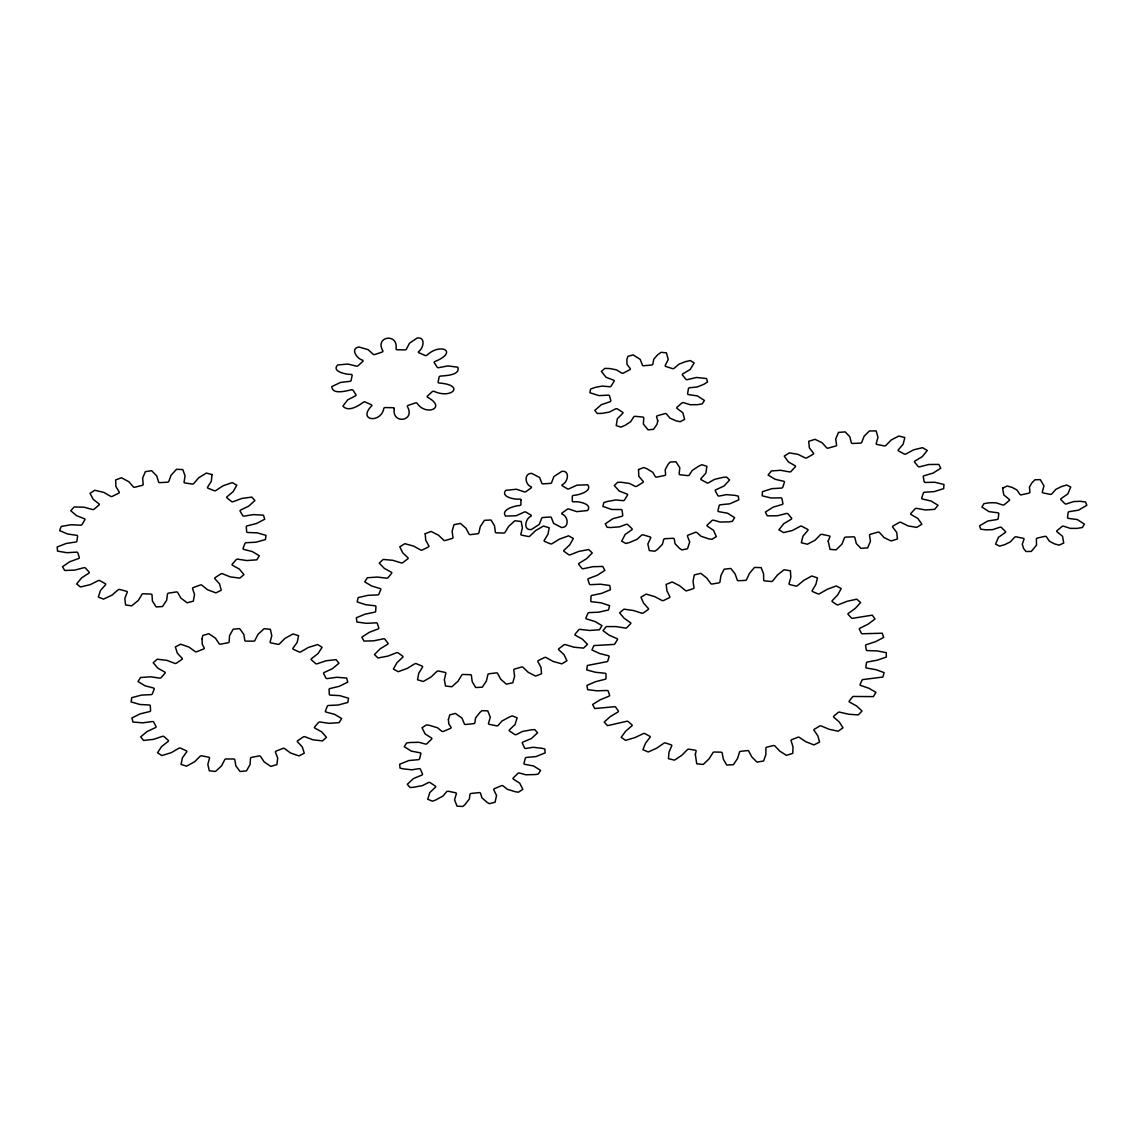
<?xml version="1.0" encoding="UTF-8"?>
<svg xmlns="http://www.w3.org/2000/svg" width="1144" height="1144" viewBox="0 0 1144 1144"><rect width="100%" height="100%" fill="white"/><g stroke="black" fill="none" stroke-linecap="round" stroke-linejoin="round"><path stroke-width="1.5" d="M425.182 533.719L425.725 540.168L428.757 545.745A1.43 0.929 -7 0 1 428.242 547.061L422.393 549.935A1.43 0.929 -7 0 1 420.406 549.849L413.642 546.103L404.862 543.686L399.785 546.789L402.688 552.795L407.75 557.586A1.43 0.929 -7 0 1 407.707 558.915L402.931 562.548A1.43 0.929 -7 0 1 400.915 562.791L392.807 560.317L383.168 559.43L379.25 563.163L384.327 568.396L391.119 572.114A1.43 0.929 -7 0 1 391.577 573.373L388.131 577.563A1.43 0.929 -7 0 1 386.214 578.106L377.22 577.062L367.296 577.749L364.75 581.896L371.728 586.028L379.865 588.474A1.43 0.929 -7 0 1 380.766 589.603L378.878 594.108A1.43 0.929 -7 0 1 377.162 594.923L367.825 595.352L358.172 597.583L357.157 601.916L365.622 604.704L374.617 605.734A1.43 0.929 -7 0 1 375.933 606.649L375.69 611.211A1.43 0.929 -7 0 1 374.288 612.254L365.122 614.142L356.327 617.774L356.899 622.021L366.352 623.323L375.704 622.865A1.43 0.929 -7 0 1 377.334 623.523L378.764 627.87A1.43 0.929 -7 0 1 377.734 629.086L369.312 632.317L361.861 637.151L363.978 641.083L373.888 640.812L383.026 638.895A1.43 0.929 -7 0 1 384.899 639.253L387.916 643.142A1.43 0.929 -7 0 1 387.344 644.444L380.123 648.848L374.46 654.582L378.006 657.972L387.787 656.141L396.196 652.881A1.43 0.929 -7 0 1 398.198 652.924L402.616 656.113A1.43 0.929 -7 0 1 402.516 657.442L396.925 662.748L393.379 669.068L398.155 671.7L407.235 668.425L414.428 664.006A1.43 0.929 -7 0 1 416.43 663.734L422.007 666.051A1.43 0.929 -7 0 1 422.393 667.324L418.761 673.215L417.531 679.765L423.251 681.495L431.102 676.962L436.665 671.642A1.43 0.929 -7 0 1 438.567 671.056L444.959 672.372A1.43 0.929 -7 0 1 445.817 673.501L444.344 679.65L445.517 686.028L451.851 686.757L458.015 681.223L461.604 675.317A1.43 0.929 -7 0 1 463.291 674.474L470.155 674.688A1.43 0.929 -7 0 1 471.414 675.632L472.2 681.681L475.704 687.515L482.267 687.201L486.4 680.995L487.83 674.846A1.43 0.929 -7 0 1 489.189 673.773L496.11 672.901A1.43 0.929 -7 0 1 497.712 673.587L500.7 679.178L506.32 684.141L512.755 682.811L514.614 676.29L513.785 670.241A1.43 0.929 -7 0 1 514.757 669.011L521.321 667.081A1.43 0.929 -7 0 1 523.18 667.481L528.199 672.3L535.606 676.09L541.541 673.802L540.998 667.352L537.966 661.775A1.43 0.929 -7 0 1 538.481 660.46L544.329 657.6A1.43 0.929 -7 0 1 546.317 657.671L553.081 661.432L561.861 663.849L566.938 660.746L564.035 654.726L558.973 649.935A1.43 0.929 -7 0 1 559.016 648.605L563.806 644.973A1.43 0.929 -7 0 1 565.808 644.73L573.931 647.204L583.554 648.105L587.473 644.358L582.396 639.138L575.604 635.406A1.43 0.929 -7 0 1 575.16 634.148L578.592 629.958A1.43 0.929 -7 0 1 580.508 629.414L589.503 630.458L599.427 629.772L601.973 625.625L594.994 621.492L586.858 619.047A1.43 0.929 -7 0 1 585.957 617.932L587.844 613.413A1.43 0.929 -7 0 1 589.56 612.598L598.898 612.169L608.551 609.952L609.566 605.619L601.101 602.817L592.106 601.801A1.43 0.929 -7 0 1 590.79 600.886L591.033 596.324A1.43 0.929 -7 0 1 592.449 595.28L601.601 593.378L610.395 589.761L609.823 585.499L600.371 584.198L591.019 584.655A1.43 0.929 -7 0 1 589.389 583.998L587.959 579.65A1.43 0.929 -7 0 1 588.988 578.435L597.411 575.203L604.861 570.37L602.745 566.452L592.835 566.709L583.697 568.639A1.43 0.929 -7 0 1 581.824 568.268L578.807 564.392A1.43 0.929 -7 0 1 579.379 563.077L586.6 558.687L592.263 552.938L588.717 549.563L578.936 551.379L570.527 554.654A1.43 0.929 -7 0 1 568.525 554.597L564.106 551.408A1.43 0.929 -7 0 1 564.207 550.078L569.798 544.773L573.344 538.452L568.568 535.821L559.487 539.096L552.295 543.514A1.43 0.929 -7 0 1 550.293 543.786L544.716 541.469A1.43 0.929 -7 0 1 544.329 540.197L547.962 534.305L549.192 527.77L543.471 526.04L535.621 530.573L530.058 535.892A1.43 0.929 -7 0 1 528.171 536.464L521.764 535.163A1.43 0.929 -7 0 1 520.906 534.019L522.379 527.87L521.206 521.492L514.871 520.763L508.708 526.297L505.119 532.203A1.43 0.929 -7 0 1 503.431 533.047L496.567 532.832A1.43 0.929 -7 0 1 495.309 531.888L494.523 525.84L491.033 520.005L484.455 520.32L480.323 526.526L478.907 532.675A1.43 0.929 -7 0 1 477.534 533.747L470.613 534.62A1.43 0.929 -7 0 1 469.011 533.933L466.023 528.342L460.403 523.38L453.968 524.724L452.109 531.245L452.952 537.28A1.43 0.929 -7 0 1 451.98 538.509L445.402 540.44A1.43 0.929 -7 0 1 443.543 540.039L438.524 535.235L431.116 531.431L425.182 533.719M657.771 420.892L656.985 424.338L653.51 429.329L648.019 429.829L643.357 424.024L643.757 418.003A1.43 0.929 -7 0 0 642.513 417.045L635.506 416.344A1.43 0.929 -7 0 0 633.662 417.002L630.659 421.693L625.225 425.282L620.935 427.127L616.216 425.611L617.36 418.733L622.636 413.456A1.43 0.929 -7 0 0 622.45 412.14L617.546 409.009A1.43 0.929 -7 0 0 615.558 408.923L609.337 412.069L602.116 413.37L597.239 413.484L594.794 410.424L601.358 404.647L609.852 401.787A1.43 0.929 -7 0 0 610.782 400.557L609.538 395.967A1.43 0.929 -7 0 0 608.036 395.18L598.884 395.609L589.932 392.721L590.547 389.089L595.023 387.458L602.216 386.071L609.466 386.715A1.43 0.929 -7 0 0 611.225 385.943L614.028 381.367A1.43 0.929 -7 0 0 613.499 380.123L605.991 377.234L601.372 371.428L604.833 368.382L609.681 368.525L616.459 369.855L621.607 373.03A1.43 0.929 -7 0 0 623.623 372.958L629.586 369.841A1.43 0.929 -7 0 0 630.201 368.54L626.998 364.364L626.841 359.573L627.884 356.37L633.118 354.869L640.211 359.388L642.413 365.065A1.43 0.929 -7 0 0 644.043 365.722L651.279 365.05A1.43 0.929 -7 0 0 652.838 364.107L653.782 359.187L657.614 354.826L661.075 352.323L666.409 352.852L668.239 359.459L665.279 365.351A1.43 0.929 -7 0 0 666.008 366.523L672.229 368.525A1.43 0.929 -7 0 0 674.231 368.225L679.021 364.149L685.628 361.59L690.404 360.575L694.136 362.963L690.118 369.555L682.939 373.802A1.43 0.929 -7 0 0 682.553 375.118L685.756 379.15A1.43 0.929 -7 0 0 687.573 379.593L696.453 377.491L706.563 378.507L707.507 381.996L703.789 384.341L697.254 386.972L689.803 387.73A1.43 0.929 -7 0 0 688.402 388.774L687.601 393.55A1.43 0.929 -7 0 0 688.645 394.608L697.339 395.896L704.404 400.429L702.273 403.903L697.425 404.676L690.132 404.704L683.683 402.717A1.43 0.929 -7 0 0 681.71 403.16L677.148 407.164A1.43 0.929 -7 0 0 677.105 408.479L682.839 412.755L684.627 419.362L680.094 421.736L675.661 420.692L669.926 418.103L666.509 413.999A1.43 0.929 -7 0 0 664.607 413.699L657.728 415.658A1.43 0.929 -7 0 0 656.599 416.831L657.771 420.892M695.323 754.311L696.739 763.82L703.26 764.435L709.094 758.829L712.841 752.881A1.43 0.929 -7 0 1 714.499 752.023L720.906 752.166A1.43 0.929 -7 0 1 722.179 753.109L723.323 759.173L726.669 765.007L733.39 764.707L737.508 758.558L739.439 752.366A1.43 0.929 -7 0 1 740.826 751.322L747.289 750.607A1.43 0.929 -7 0 1 748.848 751.336L751.851 756.985L756.999 762.133L763.634 760.96L765.865 754.511L765.894 748.333A1.43 0.929 -7 0 1 766.966 747.132L773.215 745.602A1.43 0.929 -7 0 1 775.003 746.088L779.75 751.093L786.471 755.34L792.763 753.324L793.021 746.86L791.147 740.926A1.43 0.929 -7 0 1 791.862 739.639L797.64 737.337A1.43 0.929 -7 0 1 799.584 737.565L805.862 741.741L813.913 744.901L819.59 742.127L817.86 735.907L814.156 730.473A1.43 0.929 -7 0 1 814.471 729.143L819.562 726.168A1.43 0.929 -7 0 1 821.564 726.125L829.143 729.286L838.166 731.231L842.999 727.827L839.353 722.093L833.99 717.388A1.43 0.929 -7 0 1 833.89 716.072L838.066 712.54A1.43 0.929 -7 0 1 840.068 712.24L848.619 714.242L858.257 714.914L862.047 711.01L856.627 706.005L849.82 702.216A1.43 0.929 -7 0 1 849.306 700.972L852.409 697.025A1.43 0.929 -7 0 1 854.325 696.467L873.358 696.61L875.946 692.363L868.997 688.288L861.003 685.556A1.43 0.929 -7 0 1 860.116 684.441L862.004 680.251A1.43 0.929 -7 0 1 863.749 679.464L882.839 677.048L884.14 672.629L875.918 669.655L867.081 668.125A1.43 0.929 -7 0 1 865.851 667.167L866.451 662.891A1.43 0.929 -7 0 1 867.953 661.904L877.248 660.188L886.328 657.056L886.271 652.652L877.133 650.907L867.81 650.607A1.43 0.929 -7 0 1 866.28 649.849L865.565 645.688A1.43 0.929 -7 0 1 866.766 644.544L875.56 641.655L883.683 637.437L882.267 633.233L863.148 633.733A1.43 0.929 -7 0 1 861.389 633.204L859.401 629.314A1.43 0.929 -7 0 1 860.259 628.056L868.153 624.123L875.003 619.004L872.3 615.157L853.31 618.189A1.43 0.929 -7 0 1 851.379 617.917L848.19 614.457A1.43 0.929 -7 0 1 848.662 613.141L855.369 608.322L860.645 602.502L856.756 599.17L847.161 601.301L838.681 604.604A1.43 0.929 -7 0 1 836.664 604.618L832.403 601.73A1.43 0.929 -7 0 1 832.474 600.4L837.708 594.88L841.197 588.602L836.293 585.942L827.326 589.26L819.848 593.564A1.43 0.929 -7 0 1 817.846 593.836L812.698 591.634A1.43 0.929 -7 0 1 812.354 590.347L815.901 584.369L817.459 577.892L811.725 575.99L803.774 580.38L797.611 585.485A1.43 0.929 -7 0 1 795.681 586.014L789.846 584.598A1.43 0.929 -7 0 1 789.117 583.411L790.833 577.219L790.404 570.799L784.083 569.741L777.462 575.003L772.858 580.723A1.43 0.929 -7 0 1 771.099 581.481L764.821 580.895A1.43 0.929 -7 0 1 763.72 579.865L763.534 573.702L761.132 567.61L754.468 567.453L749.477 573.358L746.617 579.45A1.43 0.929 -7 0 1 745.087 580.423L738.624 580.694A1.43 0.929 -7 0 1 737.208 579.865L735.12 573.973L730.844 568.468L724.138 569.197L720.934 575.532L719.962 581.738A1.43 0.929 -7 0 1 718.718 582.882L712.326 583.998A1.43 0.929 -7 0 1 710.653 583.383L706.763 578.035L700.786 573.316L694.294 574.917L693.035 581.409L693.965 587.487A1.43 0.929 -7 0 1 693.078 588.745L687.029 590.676A1.43 0.929 -7 0 1 685.156 590.304L679.607 585.699L672.186 581.981L666.165 584.384L666.909 590.762L669.712 596.467A1.43 0.929 -7 0 1 669.197 597.783L663.734 600.443A1.43 0.929 -7 0 1 661.747 600.343L654.783 596.668L646.203 594.093L640.926 597.197L643.629 603.203L648.176 608.293A1.43 0.929 -7 0 1 648.076 609.623L643.414 612.898A1.43 0.929 -7 0 1 641.398 613.07L633.29 610.481L623.923 609.166L619.576 612.841L624.138 618.232L630.258 622.508A1.43 0.929 -7 0 1 630.558 623.795L626.912 627.556A1.43 0.929 -7 0 1 624.939 627.984L616.03 626.583L606.234 626.569L603.017 630.659L609.237 635.235L616.688 638.495A1.43 0.929 -7 0 1 617.388 639.696L614.886 643.786A1.43 0.929 -7 0 1 613.041 644.458L593.879 645.588L591.92 649.949L599.556 653.496L608.007 655.641A1.43 0.929 -7 0 1 609.08 656.685L607.822 660.932A1.43 0.929 -7 0 1 606.191 661.818L587.358 665.465L586.729 669.898L595.466 672.286L604.59 673.201A1.43 0.929 -7 0 1 605.977 674.059L606.034 678.306A1.43 0.929 -7 0 1 604.676 679.379L595.581 681.681L586.929 685.385L587.673 689.703L597.139 690.819L606.563 690.49A1.43 0.929 -7 0 1 608.222 691.133L609.566 695.18A1.43 0.929 -7 0 1 608.537 696.381L600.157 699.813L592.621 704.504L594.694 708.551L613.842 706.777A1.43 0.929 -7 0 1 615.701 707.178L618.303 710.867A1.43 0.929 -7 0 1 617.646 712.169L610.295 716.573L604.204 722.064L607.521 725.668L626.154 721.421A1.43 0.929 -7 0 1 628.127 721.549L631.874 724.738A1.43 0.929 -7 0 1 631.602 726.068L625.596 731.259L621.192 737.337L625.611 740.354L634.934 737.608L642.971 733.79A1.43 0.929 -7 0 1 644.987 733.647L649.706 736.207A1.43 0.929 -7 0 1 649.849 737.522L645.445 743.3L642.899 749.706L648.248 751.994L656.742 748.133L663.606 743.4A1.43 0.929 -7 0 1 665.579 742.999L671.099 744.816A1.43 0.929 -7 0 1 671.642 746.06L668.997 752.18L668.425 758.658L674.488 760.145L681.795 755.297L687.215 749.849A1.43 0.929 -7 0 1 689.074 749.206L695.166 750.221A1.43 0.929 -7 0 1 696.081 751.322L695.323 754.311M520.949 500.042L520.92 504.318A1.43 0.929 -7 0 1 519.776 505.491C515.158 505.677 500.457 509.538 505.548 516.087L516.259 515.744L524.109 512.112A1.43 0.929 -7 0 1 526.083 512.212L530.673 514.929A1.43 0.929 -7 0 1 531.03 516.201C525.425 518.218 522.736 530.616 531.345 529.558L539.353 524.309L541.584 518.361A1.43 0.929 -7 0 1 543.243 517.488L549.763 517.045A1.43 0.929 -7 0 1 551.422 517.689L553.582 523.351L561.532 527.513C569.598 527.727 568.196 516.015 562.004 514.099A1.43 0.929 -7 0 1 562.376 512.784L567.009 509.438A1.43 0.929 -7 0 1 568.997 509.066L576.79 511.64L587.53 510.539C592.978 503.803 577.777 501.029 573.416 501.844A1.43 0.929 -7 0 1 572.286 500.843L572.3 496.567A1.43 0.929 -7 0 1 573.459 495.395C578.077 495.209 592.764 491.348 587.687 484.799L576.962 485.142L569.126 488.774A1.43 0.929 -7 0 1 567.138 488.674L562.548 485.957A1.43 0.929 -7 0 1 562.19 484.684C567.796 482.668 570.498 470.27 561.89 471.328L553.882 476.576L551.651 482.525A1.43 0.929 -7 0 1 549.978 483.397L543.457 483.841A1.43 0.929 -7 0 1 541.813 483.197L539.653 477.534L531.703 473.373C523.637 473.158 525.039 484.87 531.216 486.786A1.43 0.929 -7 0 1 530.845 488.102L526.226 491.448A1.43 0.929 -7 0 1 524.238 491.82L516.43 489.246L505.705 490.347C500.257 497.082 515.458 499.856 519.805 499.041A1.43 0.929 -7 0 1 520.949 500.042M394.251 408.565C391.663 424.81 415.916 421.278 407.35 406.535A1.43 0.929 -7 0 1 408.351 405.319L415.158 403.017A1.43 0.929 -7 0 1 417.088 403.246C425.797 416.516 447.39 407.965 427.599 397.268A1.43 0.929 -7 0 1 427.584 395.938L432.089 391.82A1.43 0.929 -7 0 1 434.048 391.362C452.023 399.428 465.293 384.913 439.153 383.026A1.43 0.929 -7 0 1 438.123 381.953L439.11 377.105A1.43 0.929 -7 0 1 440.569 376.09C445.802 375.589 460.431 375.246 457.829 367.21L447.919 365.908L438.896 367.624A1.43 0.929 -7 0 1 437.137 367.095L434.348 362.834A1.43 0.929 -7 0 1 434.906 361.533C458.916 351.766 440.583 342.328 426.912 355.212A1.43 0.929 -7 0 1 424.896 355.369L419.076 352.824A1.43 0.929 -7 0 1 418.59 351.58C423.452 348.734 426.068 336.45 417.088 338.052L409.495 343.214L406.42 349.092A1.43 0.929 -7 0 1 404.676 349.892L397.397 349.749A1.43 0.929 -7 0 1 395.996 348.891C398.584 332.647 374.331 336.179 382.882 350.908A1.43 0.929 -7 0 1 381.896 352.137L375.089 354.44A1.43 0.929 -7 0 1 373.158 354.211L368.011 349.606L358.973 347.032C349.578 348.419 357.357 359.159 362.634 360.188A1.43 0.929 -7 0 1 362.662 361.518L358.158 365.637A1.43 0.929 -7 0 1 356.199 366.094L347.948 364.049L337.68 364.965C331.031 371.643 346.675 374.546 351.094 374.431A1.43 0.929 -7 0 1 352.123 375.504L351.137 380.351A1.43 0.929 -7 0 1 349.678 381.367L340.54 382.439L331.789 386.586C332.232 395.009 345.988 390.933 351.351 389.832A1.43 0.929 -7 0 1 353.11 390.347L355.898 394.623A1.43 0.929 -7 0 1 355.326 395.924L347.747 399.828L342.857 406.091C348.291 412.312 358.115 406.12 363.334 402.245A1.43 0.929 -7 0 1 365.351 402.087L371.156 404.633A1.43 0.929 -7 0 1 371.643 405.877C357.028 420.835 381.066 423.781 383.826 408.365A1.43 0.929 -7 0 1 385.571 407.564L392.85 407.707A1.43 0.929 -7 0 1 394.251 408.565M828.184 541.112L830.015 549.363L836.049 549.835L842.013 544.072L844.344 538.052A1.43 0.929 -7 0 1 845.931 537.122L853.395 536.836A1.43 0.929 -7 0 1 854.854 537.637L856.327 543.514L860.903 548.376L867.624 547.89L870.427 541.341L869.569 535.378A1.43 0.929 -7 0 1 870.641 534.177L877.763 532.217A1.43 0.929 -7 0 1 879.607 532.618L884.112 537.58L891.119 540.955L897.439 538.981L896.753 532.432L892.806 527.241A1.43 0.929 -7 0 1 893.221 525.911L899.155 522.536A1.43 0.929 -7 0 1 901.172 522.479L908.15 525.94L916.759 527.384L921.892 524.181L917.803 518.418L911.239 514.628A1.43 0.929 -7 0 1 910.953 513.341L914.986 508.951A1.43 0.929 -7 0 1 916.93 508.436L925.553 509.981L934.705 509.337L938.051 505.276L931.044 501L922.665 499.07A1.43 0.929 -7 0 1 921.706 497.969L923.351 493.093A1.43 0.929 -7 0 1 924.981 492.192L934.205 491.62L943.671 488.617L943.972 484.541L943.156 484.269L934.891 482.267L925.682 482.425A1.43 0.929 -7 0 1 924.18 481.653L923.237 476.876A1.43 0.929 -7 0 1 924.352 475.689L933.075 473.087L940.754 468.239L938.909 464.493L937.98 464.421L928.856 464.493L919.962 466.723A1.43 0.929 -7 0 1 918.089 466.366L914.671 462.262A1.43 0.929 -7 0 1 915.143 460.932L922.307 456.613L927.255 450.493L922.55 447.676L913.684 449.806L906.162 453.839A1.43 0.929 -7 0 1 904.146 453.939L898.655 451.008A1.43 0.929 -7 0 1 898.44 449.706L903.174 444.172L904.818 437.523L898.755 436.05L891.205 439.982L885.956 445.331A1.43 0.929 -7 0 1 884.04 445.874L877.162 444.473A1.43 0.929 -7 0 1 876.261 443.357L877.991 437.294L876.132 430.916L869.44 430.959L864.12 436.207L861.789 442.227A1.43 0.929 -7 0 1 860.202 443.157L852.752 443.443A1.43 0.929 -7 0 1 851.293 442.642L849.82 436.779L845.244 431.903L838.523 432.389L835.706 438.953L836.564 444.902A1.43 0.929 -7 0 1 835.506 446.103L828.385 448.062A1.43 0.929 -7 0 1 826.526 447.661L822.035 442.699L815.014 439.339L808.708 441.298L809.38 447.847L813.341 453.038A1.43 0.929 -7 0 1 812.926 454.368L806.992 457.743A1.43 0.929 -7 0 1 804.976 457.8L797.983 454.34L789.389 452.895L784.241 456.098L788.33 461.861L794.908 465.651A1.43 0.929 -7 0 1 795.194 466.938L791.147 471.328A1.43 0.929 -7 0 1 789.217 471.843L780.594 470.298L771.428 470.942L768.082 475.003L775.089 479.279L783.483 481.209A1.43 0.929 -7 0 1 784.426 482.31L782.782 487.201A1.43 0.929 -7 0 1 781.166 488.088L771.928 488.66L762.476 491.663L762.176 495.738L762.976 496.01L771.256 498.012L780.451 497.854A1.43 0.929 -7 0 1 781.953 498.627L782.896 503.417A1.43 0.929 -7 0 1 781.781 504.59L773.058 507.192L765.393 512.04L767.224 515.787L768.167 515.858L777.276 515.787L786.185 513.556A1.43 0.929 -7 0 1 788.059 513.928L791.476 518.032A1.43 0.929 -7 0 1 791.004 519.347L783.84 523.666L778.878 529.786L783.583 532.603L792.449 530.473L799.985 526.44A1.43 0.929 -7 0 1 802.001 526.34L807.478 529.272A1.43 0.929 -7 0 1 807.707 530.573L802.974 536.107L801.329 542.756L807.392 544.229L814.928 540.297L820.176 534.949A1.43 0.929 -7 0 1 822.107 534.405L828.985 535.807A1.43 0.929 -7 0 1 829.886 536.936L828.184 541.112M212.04 474.56L211.34 481.166L207.693 487.001A1.43 0.929 -7 0 0 208.137 488.259L214.1 490.633A1.43 0.929 -7 0 0 216.102 490.361L222.994 485.814L232.246 482.611L236.808 485.199L233.19 491.577L227.198 496.639A1.43 0.929 -7 0 0 227.041 497.969L231.474 501.472A1.43 0.929 -7 0 0 233.462 501.587L241.87 498.441L251.852 497.097L254.912 500.543L248.706 506.134L240.883 509.952A1.43 0.929 -7 0 0 240.154 511.239L242.671 515.558A1.43 0.929 -7 0 0 244.444 516.058L253.625 514.6L263.463 515.215L264.736 519.219L256.47 523.523L247.533 525.768A1.43 0.929 -7 0 0 246.275 526.898L246.661 531.66A1.43 0.929 -7 0 0 248.076 532.503L257.228 532.847L266.023 535.378L265.408 539.582L255.827 542.227L246.561 542.699A1.43 0.929 -7 0 0 244.902 543.557L243.1 548.333A1.43 0.929 -7 0 0 244.029 549.435L252.323 551.58L259.316 555.784L256.857 559.816L246.832 560.56L238.052 559.216A1.43 0.929 -7 0 0 236.122 559.731L232.318 564.092A1.43 0.929 -7 0 0 232.675 565.379L239.382 569.097L243.944 574.631L239.854 578.12L230.259 576.891L222.765 573.859A1.43 0.929 -7 0 0 220.735 573.988L215.258 577.563A1.43 0.929 -7 0 0 215.015 578.893L219.534 583.883L221.264 590.232L215.916 592.878L207.607 589.789L202.045 585.328A1.43 0.929 -7 0 0 200.114 585.07L193.45 587.515A1.43 0.929 -7 0 0 192.621 588.788L194.552 594.594L193.293 601.201L187.158 602.774L180.866 598.097L177.735 592.606A1.43 0.929 -7 0 0 176.076 591.977L168.811 593.092A1.43 0.929 -7 0 0 167.482 594.179L166.638 600.285L162.505 606.563L156.142 606.921L152.424 601.072L152.009 595.037A1.43 0.929 -7 0 0 150.751 594.093L143.543 593.779A1.43 0.929 -7 0 0 141.827 594.594L138.31 600.457L131.66 605.848L125.625 604.962L124.81 598.469L127.156 592.42A1.43 0.929 -7 0 0 126.412 591.248L119.891 589.517A1.43 0.929 -7 0 0 117.946 589.989L112.04 595.094L103.489 599.127L98.298 597.054L100.486 590.49L105.362 584.984A1.43 0.929 -7 0 0 105.205 583.669L99.957 580.709A1.43 0.929 -7 0 0 97.941 580.78L90.204 584.67L80.48 586.972L76.619 583.926L81.596 577.863L88.574 573.373A1.43 0.929 -7 0 0 89.032 572.057L85.514 568.096A1.43 0.929 -7 0 0 83.612 567.781L74.703 570.112L64.693 570.484L62.505 566.723L69.813 561.718L78.292 558.644A1.43 0.929 -7 0 0 79.293 557.428L77.835 552.838A1.43 0.929 -7 0 0 76.219 552.152L66.953 552.709L57.529 551.122L57.2 546.975L66.209 543.457L75.418 542.084A1.43 0.929 -7 0 0 76.905 541.083L77.606 536.264A1.43 0.929 -7 0 0 76.433 535.278L67.61 534.019L59.631 530.601L61.19 526.454L71.085 524.738L80.209 525.182A1.43 0.929 -7 0 0 82.039 524.481L84.856 519.862A1.43 0.929 -7 0 0 84.213 518.661L76.634 515.687L70.785 510.767L74.103 506.964L84.027 507.207L92.249 509.423A1.43 0.929 -7 0 0 94.251 509.094L98.942 505.076A1.43 0.929 -7 0 0 98.885 503.76L93.222 499.356L90.033 493.35L94.795 490.247L103.861 492.421L110.468 496.224A1.43 0.929 -7 0 0 112.455 496.281L118.604 493.236A1.43 0.929 -7 0 0 119.133 491.92L115.887 486.472L115.644 479.922L121.45 477.777L128.829 481.71L133.233 486.743A1.43 0.929 -7 0 0 135.049 487.187L142.085 485.385A1.43 0.929 -7 0 0 143.172 484.198L142.628 478.163L145.359 471.657L151.666 470.684L156.728 476.004L158.53 481.824A1.43 0.929 -7 0 0 160.003 482.625L167.324 482.225A1.43 0.929 -7 0 0 168.854 481.252L171.071 475.203L176.519 469.297L182.797 469.569L185.071 475.818L184.098 481.924A1.43 0.929 -7 0 0 185.113 482.997L192.049 484.026A1.43 0.929 -7 0 0 193.908 483.369L198.67 477.82L206.363 473.073L212.04 474.56M202.073 638.824L202.259 644.315L204.132 647.804A1.43 0.929 -7 0 1 203.375 649.091L196.882 651.651A1.43 0.929 -7 0 1 194.938 651.437L189.089 647.132L180.652 644.201L175.361 646.946L177.377 653.238L182.025 658.172A1.43 0.929 -7 0 1 181.825 659.502L176.505 663.105A1.43 0.929 -7 0 1 174.474 663.263L166.838 660.345L157.228 659.201L153.182 662.748L157.872 668.21L164.593 671.928A1.43 0.929 -7 0 1 164.979 673.201L161.247 677.534A1.43 0.929 -7 0 1 159.316 678.063L150.507 676.79L140.498 677.52L138.009 681.567L145.002 685.771L153.267 687.959A1.43 0.929 -7 0 1 154.183 689.074L152.367 693.807A1.43 0.929 -7 0 1 150.679 694.651L141.398 695.109L131.803 697.654L131.102 701.887L139.825 704.475L148.935 704.976A1.43 0.929 -7 0 1 150.336 705.834L150.565 710.581A1.43 0.929 -7 0 1 149.263 711.682L140.269 713.827L131.875 717.989L132.99 722.05L142.743 722.836L151.98 721.592A1.43 0.929 -7 0 1 153.725 722.136L155.984 726.497A1.43 0.929 -7 0 1 155.184 727.756L147.204 731.445L140.683 736.879L143.529 740.44L153.525 739.339L162.133 736.464A1.43 0.929 -7 0 1 164.093 736.65L168.211 740.268A1.43 0.929 -7 0 1 167.953 741.598L161.647 746.503L157.529 752.766L161.876 755.555L171.3 752.666L178.593 748.39A1.43 0.929 -7 0 1 180.609 748.19L186.229 750.793A1.43 0.929 -7 0 1 186.558 752.08L182.425 757.814L181.038 764.406L186.543 766.18L194.623 761.732L200 756.399A1.43 0.929 -7 0 1 201.902 755.841L208.594 757.199A1.43 0.929 -7 0 1 209.466 758.329L207.836 764.435L209.309 770.813L215.515 771.442L221.607 765.808L224.639 759.845A1.43 0.929 -7 0 1 226.283 758.958L233.49 758.987A1.43 0.929 -7 0 1 234.835 759.873L235.85 765.851L240.04 771.499L246.46 770.913L250.064 764.549L250.507 758.443A1.43 0.929 -7 0 1 251.751 757.314L258.901 755.984A1.43 0.929 -7 0 1 260.618 756.556L264.192 761.918L270.77 766.394L276.862 764.664L277.706 758.072L275.504 752.309A1.43 0.929 -7 0 1 276.262 751.036L282.754 748.462A1.43 0.929 -7 0 1 284.699 748.676L290.547 752.995L298.984 755.912L304.275 753.167L302.259 746.889L297.612 741.941A1.43 0.929 -7 0 1 297.812 740.611L303.131 737.022A1.43 0.929 -7 0 1 305.162 736.85L312.798 739.768L322.408 740.912L326.455 737.365L321.764 731.903L315.043 728.185A1.43 0.929 -7 0 1 314.657 726.912L318.389 722.579A1.43 0.929 -7 0 1 320.32 722.05L329.129 723.337L339.139 722.608L341.627 718.546L334.634 714.356L326.369 712.154A1.43 0.929 -7 0 1 325.454 711.039L327.27 706.306A1.43 0.929 -7 0 1 328.957 705.462L338.238 705.004L347.833 702.459L348.534 698.226L339.811 695.638L330.702 695.137A1.43 0.929 -7 0 1 329.3 694.279L329.072 689.546A1.43 0.929 -7 0 1 330.373 688.431L339.368 686.286L347.762 682.124L346.646 678.063L336.894 677.277L327.656 678.521A1.43 0.929 -7 0 1 325.911 677.977L323.652 673.616A1.43 0.929 -7 0 1 324.453 672.357L332.432 668.668L338.953 663.248L336.107 659.673L326.111 660.774L317.503 663.649A1.43 0.929 -7 0 1 315.529 663.477L311.425 659.845A1.43 0.929 -7 0 1 311.683 658.515L317.989 653.61L322.107 647.347L317.76 644.558L308.337 647.447L301.044 651.722A1.43 0.929 -7 0 1 299.027 651.923L293.407 649.32A1.43 0.929 -7 0 1 293.078 648.047L297.211 642.299L298.598 635.721L293.093 633.948L285.013 638.381L279.637 643.714A1.43 0.929 -7 0 1 277.735 644.286L271.042 642.914A1.43 0.929 -7 0 1 270.17 641.784L271.786 635.678L270.327 629.3L264.121 628.685L258.029 634.305L254.998 640.268A1.43 0.929 -7 0 1 253.353 641.155L246.146 641.14A1.43 0.929 -7 0 1 244.802 640.24L243.786 634.276L239.596 628.614L233.176 629.2L229.572 635.563L229.129 641.67A1.43 0.929 -7 0 1 227.885 642.799L220.735 644.129A1.43 0.929 -7 0 1 219.019 643.557L215.444 638.195L208.866 633.719L202.774 635.463L202.073 638.824M448.405 719.576L448.805 723.909L451.022 727.198A1.43 0.929 -7 0 1 450.264 728.471L443.7 731.288A1.43 0.929 -7 0 1 441.713 731.188L437.537 727.784L429.443 725.325L426.426 724.896L422.036 727.756L425.125 733.947L431.374 737.923A1.43 0.929 -7 0 1 431.502 739.224L427.155 743.514A1.43 0.929 -7 0 1 425.196 744L418.99 742.299L409.681 742.527L406.549 743.014L404.275 746.732L411.311 751.122L419.862 752.738A1.43 0.929 -7 0 1 420.849 753.81L419.562 758.729A1.43 0.929 -7 0 1 418.032 759.702L408.851 760.531L399.714 764.221L400.014 768.039L402.831 768.797L411.797 769.812L418.761 768.696A1.43 0.929 -7 0 1 420.42 769.326L422.451 773.902A1.43 0.929 -7 0 1 421.65 775.174L413.499 778.521L407.278 784.312L410.095 787.487L413.256 787.315L422.436 785.599L428.285 782.653A1.43 0.929 -7 0 1 430.273 782.711L435.235 786.028A1.43 0.929 -7 0 1 435.306 787.344L429.801 792.549L427.742 799.284L432.518 801.186L435.406 800.128L442.971 796.038L446.56 791.82A1.43 0.929 -7 0 1 448.491 791.305L455.383 792.721A1.43 0.929 -7 0 1 456.327 793.822L454.554 799.856L457.057 806.191L462.848 806.449L464.879 804.718L469.34 799.041L469.955 794.408A1.43 0.929 -7 0 1 471.442 793.421L478.907 792.635A1.43 0.929 -7 0 1 480.537 793.307L481.867 797.726L487.144 802.387L489.432 803.674L495.08 802.216L496.539 795.466L493.836 789.903A1.43 0.929 -7 0 1 494.594 788.616L501.158 785.799A1.43 0.929 -7 0 1 503.131 785.914L507.321 789.303L515.415 791.762L518.418 792.206L522.822 789.346L519.719 783.154L513.484 779.178A1.43 0.929 -7 0 1 513.341 777.863L517.703 773.573A1.43 0.929 -7 0 1 519.648 773.087L525.868 774.788L535.163 774.559L538.309 774.073L540.583 770.37L533.547 765.965L524.996 764.364A1.43 0.929 -7 0 1 523.995 763.277L525.282 758.358A1.43 0.929 -7 0 1 526.812 757.399L535.993 756.57L545.145 752.866L544.844 749.048L542.027 748.305L533.047 747.275L526.097 748.405A1.43 0.929 -7 0 1 524.438 747.761L522.393 743.185A1.43 0.929 -7 0 1 523.208 741.927L531.359 738.581L537.58 732.789L534.763 729.615L531.602 729.786L522.408 731.488L516.573 734.448A1.43 0.929 -7 0 1 514.571 734.376L509.623 731.059A1.43 0.929 -7 0 1 509.538 729.743L515.043 724.538L517.117 717.803L512.34 715.901L509.452 716.959L501.873 721.063L498.298 725.267A1.43 0.929 -7 0 1 496.367 725.782L489.46 724.381A1.43 0.929 -7 0 1 488.531 723.265L490.29 717.245L487.787 710.896L482.01 710.653L479.965 712.383L475.504 718.06L474.903 722.679A1.43 0.929 -7 0 1 473.416 723.68L465.937 724.452A1.43 0.929 -7 0 1 464.321 723.78L462.004 718.132L455.426 713.427L449.778 714.871L448.405 719.576M1002.616 488.145L1003.774 494.909L1009.251 499.327A1.43 0.929 -7 0 1 1009.108 500.657L1004.504 504.49A1.43 0.929 -7 0 1 1002.53 504.919L996.009 502.802L989.388 502.774L983.954 503.646L981.881 507.021L988.974 511.625L997.711 512.784A1.43 0.929 -7 0 1 998.784 513.828L998.197 518.475A1.43 0.929 -7 0 1 996.867 519.562L987.801 521.006L979.521 525.854L980.751 529.172L985.985 529.872L992.649 529.629L999.713 527.298A1.43 0.929 -7 0 1 1001.586 527.656L1005.261 531.359A1.43 0.929 -7 0 1 1005.061 532.689L998.455 537.308L995.58 544.144L999.627 546.131L1004.832 544.615L1010.409 541.841L1014.499 537.351A1.43 0.929 -7 0 1 1016.458 536.893L1022.979 538.223A1.43 0.929 -7 0 1 1023.994 539.282L1022.278 544.258L1023.594 548.448L1025.996 551.508L1031.316 551.422L1036.521 545.073L1036.407 539.081A1.43 0.929 -7 0 1 1037.694 537.98L1044.586 536.436A1.43 0.929 -7 0 1 1046.431 536.836L1049.406 541.212L1054.296 543.815L1059.144 545.173L1063.72 543.028L1062.547 536.264L1057.07 531.846A1.43 0.929 -7 0 1 1057.213 530.516L1061.832 526.683A1.43 0.929 -7 0 1 1063.791 526.254L1070.312 528.371L1076.933 528.399L1082.367 527.527L1084.44 524.152L1077.348 519.562L1068.61 518.404A1.43 0.929 -7 0 1 1067.538 517.36L1068.124 512.698A1.43 0.929 -7 0 1 1069.454 511.611L1078.52 510.167L1086.8 505.319L1085.57 502.002L1080.336 501.301L1073.687 501.544L1066.608 503.875A1.43 0.929 -7 0 1 1064.735 503.517L1061.06 499.814A1.43 0.929 -7 0 1 1061.26 498.484L1067.867 493.879L1070.741 487.044L1066.694 485.042L1061.489 486.558L1055.912 489.332L1051.822 493.836A1.43 0.929 -7 0 1 1049.877 494.294L1043.342 492.964A1.43 0.929 -7 0 1 1042.327 491.891L1043.957 485.885L1040.325 479.665L1035.005 479.751L1031.816 482.911L1029.443 487.158L1029.915 492.092A1.43 0.929 -7 0 1 1028.628 493.193L1021.735 494.751A1.43 0.929 -7 0 1 1019.89 494.351L1016.916 489.975L1012.025 487.358L1007.178 486.014L1002.616 488.145M638.524 469.541L638.795 476.276L643.085 481.281A1.43 0.929 -7 0 1 642.685 482.611L636.951 486.114A1.43 0.929 -7 0 1 634.934 486.272L629.629 483.497L621.406 482.282L617.703 482.282L614.271 485.556L619.304 491.091L626.869 493.965A1.43 0.929 -7 0 1 627.427 495.195L624.553 499.885A1.43 0.929 -7 0 1 622.779 500.629L615.844 499.942L607.307 501.472L603.817 502.602L602.931 506.392L611.582 509.48L620.692 509.538A1.43 0.929 -7 0 1 622.093 510.396L622.736 515.2A1.43 0.929 -7 0 1 621.607 516.373L612.812 518.718L605.262 523.852L607.121 527.298L610.782 527.527L619.433 526.855L625.968 524.452A1.43 0.929 -7 0 1 627.87 524.738L631.888 528.557A1.43 0.929 -7 0 1 631.66 529.886L625.096 534.548L621.692 541.169L625.868 543.471L629.457 542.542L637.079 539.31L641.484 535.292A1.43 0.929 -7 0 1 643.471 534.949L649.935 536.893A1.43 0.929 -7 0 1 650.664 538.08L647.833 544.001L649.334 550.579L654.883 551.208L657.571 549.32L662.419 544.287L663.692 539.582A1.43 0.929 -7 0 1 665.293 538.667L672.729 538.309A1.43 0.929 -7 0 1 674.245 539.067L675.031 543.672L679.379 548.276L681.881 549.921L687.515 548.748L689.718 541.984L687.487 536.307A1.43 0.929 -7 0 1 688.359 535.049L695.052 532.475A1.43 0.929 -7 0 1 697.011 532.632L701.015 536.25L708.336 538.752L711.84 539.353L716.287 536.636L713.556 530.301L707.45 526.254A1.43 0.929 -7 0 1 707.364 524.939L711.797 520.706A1.43 0.929 -7 0 1 713.756 520.248L720.048 522.036L728.685 521.864L732.389 521.292L734.62 517.646L727.57 513.213L718.975 511.697A1.43 0.929 -7 0 1 717.974 510.624L719.118 505.734A1.43 0.929 -7 0 1 720.62 504.747L729.786 503.803L738.795 499.871L738.295 496.153L734.92 495.338L726.497 494.637L719.447 495.995A1.43 0.929 -7 0 1 717.746 495.409L715.343 490.962A1.43 0.929 -7 0 1 716.044 489.675L723.952 486.071L729.586 480.008L726.483 477.048L722.751 477.42L714.371 479.422L708.737 482.725A1.43 0.929 -7 0 1 706.735 482.768L701.343 479.794A1.43 0.929 -7 0 1 701.072 478.507L705.905 473.058L706.892 466.252L701.887 464.736L698.655 466.194L692.234 470.456L689.317 474.946A1.43 0.929 -7 0 1 687.458 475.589L680.308 474.774A1.43 0.929 -7 0 1 679.15 473.773L679.808 467.739L675.904 461.747L670.141 462.033L668.153 464.235L665.164 469.769L665.622 474.417A1.43 0.929 -7 0 1 664.349 475.532L657.071 477.048A1.43 0.929 -7 0 1 655.269 476.576L652.809 472.343L646.803 468.683L643.714 467.538L638.524 469.541"/></g></svg>
